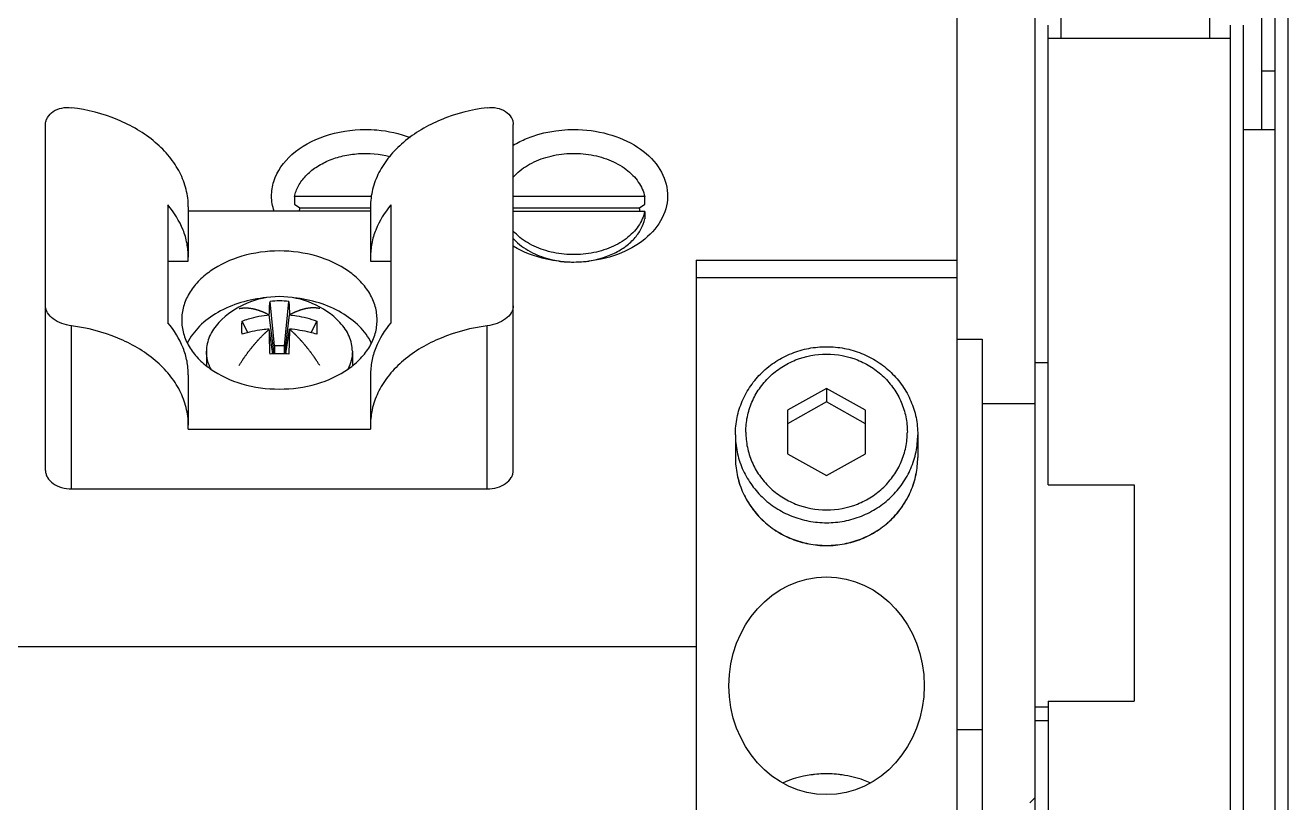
# Model space of a CAD drawing. Header units: millimetres. Extents: x 0 to 841, y 0 to 594.
# Drawn here: x 741.15 to 765.37, y 303.64 to 318.57 of the extents above; entities that cross this region are included whole.
import ezdxf

# ---------------------------------------------------------------- set-up
doc = ezdxf.new("R2010")
doc.units = ezdxf.units.MM
doc.header["$LTSCALE"] = 46.255
doc.layers.get('0').update_dxf_attribs({"linetype": 'CONTINUOUS'})
doc.layers.add('AXIS', color=7, linetype='CONTINUOUS')
doc.layers.add('COSMETIC', color=7, linetype='CONTINUOUS')

msp = doc.modelspace()

# ---------------------------------------------------------------- linework, layer by layer
at = {"color": 7, "linetype": 'CONTINUOUS'}
for p, q in [((765.374, 344.201), (765.374, 290.074)), ((763.874, 343.951), (763.874, 318.324)), ((765.124, 343.951), (765.124, 290.324)), ((764.874, 316.574), (764.874, 343.701)), ((760.524, 298.506), (760.524, 328.421)), ((761.024, 318.324), (761.024, 328.421)), ((760.774, 309.75), (760.774, 318.574)), ((764.274, 293.074), (764.274, 318.574)), ((764.524, 293.074), (764.524, 318.574)), ((760.774, 318.324), (764.274, 318.324)), ((764.874, 317.701), (765.124, 317.701)), ((741.536, 310.023), (741.536, 316.669)), ((750.511, 310.023), (750.511, 316.669)), ((764.524, 316.574), (765.124, 316.574)), ((746.313, 315.282), (746.313, 315.14)), ((747.786, 315.282), (746.313, 315.282)), ((753.034, 315.282), (750.511, 315.282)), ((753.034, 315.14), (753.034, 315.282)), ((743.882, 315.123), (743.882, 312.86)), ((744.276, 315.086), (744.276, 314.122)), ((744.276, 315.008), (747.772, 315.008)), ((746.313, 315.14), (746.415, 315.069)), ((746.415, 315.069), (747.772, 315.069)), ((747.772, 315.086), (747.772, 314.122)), ((748.165, 315.123), (748.165, 312.86)), ((750.511, 315.069), (752.933, 315.069)), ((753.034, 314.999), (750.511, 314.999)), ((752.933, 315.069), (753.034, 315.14)), ((753.034, 314.999), (753.034, 314.857)), ((743.882, 314.044), (744.274, 314.044)), ((744.274, 314.044), (744.276, 314.122)), ((747.772, 314.122), (747.774, 314.044)), ((747.774, 314.044), (748.165, 314.044)), ((754.024, 314.062), (754.024, 299.566)), ((754.024, 314.062), (759.024, 314.062)), ((759.024, 314.062), (759.024, 298.506)), ((754.024, 313.727), (759.024, 313.727)), ((745.927, 312.416), (745.845, 313.271)), ((746.121, 312.416), (746.203, 313.271)), ((745.921, 312.261), (745.83, 313.012)), ((746.127, 312.261), (746.217, 313.012)), ((742.036, 309.669), (742.036, 312.801)), ((745.415, 312.669), (745.308, 312.892)), ((746.632, 312.669), (746.74, 312.892)), ((750.011, 309.669), (750.011, 312.801)), ((745.9, 312.261), (745.83, 312.739)), ((746.148, 312.261), (746.217, 312.739)), ((759.024, 312.542), (759.511, 312.542)), ((759.511, 312.542), (759.511, 298.506)), ((744.624, 312.312), (744.624, 312.029)), ((745.927, 312.416), (745.927, 312.262)), ((746.121, 312.416), (745.927, 312.416)), ((746.121, 312.262), (746.121, 312.416)), ((747.424, 312.312), (747.424, 312.029)), ((760.524, 312.097), (760.774, 312.097)), ((744.276, 311.859), (744.276, 310.896)), ((747.772, 311.859), (747.772, 310.896)), ((756.524, 311.599), (755.774, 311.181)), ((756.524, 311.599), (756.524, 311.34)), ((757.274, 311.181), (756.524, 311.599)), ((756.524, 311.34), (755.774, 310.922)), ((757.274, 310.922), (756.524, 311.34)), ((755.774, 311.181), (755.774, 310.344)), ((757.274, 310.344), (757.274, 311.181)), ((760.524, 311.304), (759.511, 311.304)), ((744.274, 310.818), (744.276, 310.896)), ((747.772, 310.896), (747.774, 310.818)), ((744.274, 310.818), (747.774, 310.818)), ((754.774, 310.711), (754.774, 310.275)), ((758.274, 310.711), (758.274, 310.275)), ((755.774, 310.344), (756.524, 309.926)), ((756.524, 309.926), (757.274, 310.344)), ((742.036, 309.669), (750.011, 309.669)), ((760.774, 309.75), (762.424, 309.75)), ((762.424, 309.75), (762.424, 305.594)), ((754.024, 306.637), (738.024, 306.637)), ((760.774, 305.594), (762.424, 305.594)), ((760.774, 305.594), (760.774, 298.506)), ((760.774, 305.478), (760.524, 305.478)), ((759.024, 305.046), (759.511, 305.046)), ((760.774, 305.216), (760.524, 305.216)), ((760.524, 303.742), (760.424, 303.642))]:
    msp.add_line(p, q, dxfattribs=at)
at = {"color": 3, "linetype": 'CONTINUOUS'}
msp.add_line((759.024, 321.133), (759.024, 314.062), dxfattribs=at)
at = {"color": 7, "linetype": 'CONTINUOUS'}
for centre, radius, start, end in [((747.051, 314.926), 0.653, 167.3306, 172.8445), ((752.297, 314.927), 0.652, 6.3676, 12.6715), ((746.024, 311.758), 1.604, 43.6708, 136.3292), ((746.024, 311.524), 1.756, 84.1514, 95.8486), ((746.023, 308.471), 3.793, 91.8584, 92.6871), ((746.024, 308.435), 3.828, 88.1414, 91.8586), ((746.025, 308.471), 3.793, 87.3129, 88.1416), ((756.519, 302.057), 2.14, 96.0244, 97.9837), ((756.523, 302.02), 2.178, 91.7889, 96.02), ((756.524, 302.008), 2.189, 88.2067, 91.7933), ((756.524, 302.02), 2.178, 83.98, 88.2111), ((756.528, 302.057), 2.14, 82.0163, 83.9756)]:
    msp.add_arc(centre, radius, start, end, dxfattribs=at)
at = {"color": 3, "linetype": 'CONTINUOUS'}
for centre, radius, start, end in [((751.67, 316.542), 2.515, 263.6364, 265.8664), ((751.674, 316.592), 2.566, 265.8679, 270.004), ((751.674, 316.569), 2.542, 270.0013, 274.2218), ((751.675, 316.548), 2.521, 274.2194, 276.5236)]:
    msp.add_arc(centre, radius, start, end, dxfattribs=at)
at = {"color": 7, "linetype": 'CONTINUOUS'}
msp.add_ellipse((756.524, 305.89), major_axis=(0, 2.091), ratio=0.896575, dxfattribs=at)
for points, knots in [([(741.536, 316.669), (741.536, 316.693), (741.543, 316.74), (741.583, 316.832), (741.683, 316.931), (741.849, 316.995), (741.973, 316.999), (742.036, 316.99)], [0, 0, 0, 0, 0.105128, 0.213872, 0.449401, 0.713936, 1, 1, 1, 1]), ([(744.276, 315.086), (744.276, 315.198), (744.247, 315.427), (744.122, 315.756), (743.918, 316.062), (743.542, 316.441), (742.913, 316.804), (742.339, 316.951), (742.036, 316.99)], [0, 0, 0, 0, 0.10558, 0.214172, 0.328249, 0.449327, 0.71284, 1, 1, 1, 1]), ([(750.011, 316.99), (749.709, 316.951), (749.134, 316.804), (748.505, 316.441), (748.129, 316.062), (747.926, 315.756), (747.8, 315.427), (747.772, 315.198), (747.772, 315.086)], [0, 0, 0, 0, 0.28716, 0.550673, 0.671751, 0.785828, 0.89442, 1, 1, 1, 1]), ([(750.011, 316.99), (750.074, 316.999), (750.199, 316.995), (750.364, 316.931), (750.464, 316.832), (750.504, 316.74), (750.511, 316.693), (750.511, 316.669)], [0, 0, 0, 0, 0.286064, 0.550599, 0.786128, 0.894872, 1, 1, 1, 1]), ([(746.313, 315.282), (746.328, 315.354), (746.384, 315.499), (746.528, 315.692), (746.726, 315.856), (746.969, 315.984), (747.245, 316.072), (747.64, 316.13), (747.946, 316.104), (748.14, 316.055)], [0, 0, 0, 0, 0.101639, 0.210072, 0.327231, 0.453146, 0.58631, 0.724143, 1, 1, 1, 1]), ([(750.51, 315.658), (750.589, 315.746), (750.785, 315.902), (751.077, 316.025), (751.337, 316.087), (751.611, 316.12), (751.956, 316.107), (752.344, 316.006), (752.628, 315.853), (752.808, 315.696), (752.914, 315.568), (752.992, 315.43), (753.024, 315.331), (753.034, 315.282)], [0, 0, 0, 0, 0.117671, 0.246939, 0.314948, 0.384236, 0.523327, 0.658135, 0.783408, 0.841677, 0.89691, 0.949459, 1, 1, 1, 1]), ([(744.276, 314.122), (744.276, 314.21), (744.259, 314.388), (744.155, 314.739), (744.004, 314.98), (743.882, 315.123)], [0, 0, 0, 0, 0.240461, 0.485195, 1, 1, 1, 1]), ([(748.165, 315.123), (748.043, 314.98), (747.892, 314.739), (747.789, 314.388), (747.772, 314.21), (747.772, 314.122)], [0, 0, 0, 0, 0.514805, 0.759539, 1, 1, 1, 1]), ([(753.034, 314.999), (753.024, 314.949), (752.992, 314.851), (752.914, 314.712), (752.808, 314.584), (752.628, 314.427), (752.344, 314.274), (751.956, 314.174), (751.611, 314.16), (751.337, 314.194), (751.077, 314.255), (750.785, 314.379), (750.588, 314.534), (750.51, 314.622)], [0, 0, 0, 0, 0.050541, 0.10309, 0.158324, 0.216593, 0.34187, 0.47668, 0.615772, 0.68506, 0.753068, 0.882333, 1, 1, 1, 1]), ([(752.424, 314.184), (752.503, 314.22), (752.65, 314.304), (752.834, 314.464), (752.968, 314.649), (753.02, 314.788), (753.034, 314.857)], [0, 0, 0, 0, 0.276848, 0.53488, 0.774534, 1, 1, 1, 1]), ([(750.51, 314.48), (750.537, 314.45), (750.658, 314.33), (750.805, 314.238), (750.923, 314.184)], [0, 0, 0, 0, 0.237109, 1, 1, 1, 1]), ([(750.923, 314.184), (750.98, 314.158), (751.219, 314.065), (751.479, 314.027), (751.674, 314.027)], [0, 0, 0, 0, 0.241908, 1, 1, 1, 1]), ([(751.674, 314.027), (751.74, 314.027), (751.996, 314.039), (752.251, 314.104), (752.424, 314.184)], [0, 0, 0, 0, 0.257158, 1, 1, 1, 1]), ([(745.83, 313.012), (745.831, 313.062), (745.834, 313.149), (745.84, 313.235), (745.845, 313.271)], [0, 0, 0, 0, 0.578435, 1, 1, 1, 1]), ([(746.203, 313.271), (746.207, 313.235), (746.214, 313.149), (746.216, 313.062), (746.217, 313.012)], [0, 0, 0, 0, 0.421567, 1, 1, 1, 1]), ([(742.036, 312.801), (741.972, 312.809), (741.847, 312.839), (741.685, 312.921), (741.584, 313.022), (741.543, 313.116), (741.536, 313.164), (741.536, 313.187)], [0, 0, 0, 0, 0.286678, 0.556285, 0.79121, 0.897587, 1, 1, 1, 1]), ([(745.308, 312.892), (745.349, 312.907), (745.518, 312.966), (745.696, 313), (745.83, 313.012)], [0, 0, 0, 0, 0.246261, 1, 1, 1, 1]), ([(746.217, 313.012), (746.262, 313.008), (746.44, 312.986), (746.615, 312.94), (746.74, 312.892)], [0, 0, 0, 0, 0.25366, 1, 1, 1, 1]), ([(750.511, 313.187), (750.511, 313.164), (750.504, 313.116), (750.464, 313.022), (750.363, 312.921), (750.2, 312.839), (750.076, 312.809), (750.011, 312.801)], [0, 0, 0, 0, 0.102413, 0.20879, 0.443715, 0.713322, 1, 1, 1, 1]), ([(744.276, 310.896), (744.276, 311.009), (744.247, 311.237), (744.122, 311.566), (743.918, 311.873), (743.542, 312.251), (742.913, 312.615), (742.339, 312.761), (742.036, 312.801)], [0, 0, 0, 0, 0.10558, 0.214172, 0.328249, 0.449327, 0.71284, 1, 1, 1, 1]), ([(744.276, 311.86), (744.276, 311.947), (744.259, 312.125), (744.155, 312.476), (744.004, 312.717), (743.882, 312.86)], [0, 0, 0, 0, 0.240461, 0.485195, 1, 1, 1, 1]), ([(744.863, 312.866), (744.826, 312.826), (744.758, 312.743), (744.681, 312.605), (744.634, 312.46), (744.624, 312.361), (744.624, 312.312)], [0, 0, 0, 0, 0.265381, 0.518227, 0.761648, 1, 1, 1, 1]), ([(745.304, 312.772), (745.304, 312.782), (745.305, 312.822), (745.306, 312.862), (745.308, 312.892)], [0, 0, 0, 0, 0.260817, 1, 1, 1, 1]), ([(745.308, 312.639), (745.307, 312.65), (745.305, 312.694), (745.304, 312.739), (745.304, 312.772)], [0, 0, 0, 0, 0.258862, 1, 1, 1, 1]), ([(746.74, 312.892), (746.74, 312.882), (746.742, 312.842), (746.743, 312.802), (746.743, 312.772)], [0, 0, 0, 0, 0.239051, 1, 1, 1, 1]), ([(746.743, 312.772), (746.743, 312.761), (746.743, 312.717), (746.741, 312.672), (746.74, 312.639)], [0, 0, 0, 0, 0.240975, 1, 1, 1, 1]), ([(747.424, 312.312), (747.424, 312.361), (747.413, 312.46), (747.366, 312.605), (747.29, 312.743), (747.222, 312.826), (747.184, 312.866)], [0, 0, 0, 0, 0.238352, 0.481773, 0.734619, 1, 1, 1, 1]), ([(748.165, 312.86), (748.043, 312.717), (747.892, 312.476), (747.789, 312.125), (747.772, 311.947), (747.772, 311.86)], [0, 0, 0, 0, 0.514805, 0.759539, 1, 1, 1, 1]), ([(750.011, 312.801), (749.709, 312.761), (749.134, 312.615), (748.505, 312.251), (748.129, 311.873), (747.926, 311.566), (747.8, 311.237), (747.772, 311.009), (747.772, 310.896)], [0, 0, 0, 0, 0.28716, 0.550673, 0.671751, 0.785828, 0.89442, 1, 1, 1, 1]), ([(745.83, 312.739), (745.785, 312.735), (745.609, 312.717), (745.434, 312.679), (745.308, 312.639)], [0, 0, 0, 0, 0.255185, 1, 1, 1, 1]), ([(745.845, 312.259), (745.843, 312.302), (745.836, 312.461), (745.832, 312.621), (745.83, 312.739)], [0, 0, 0, 0, 0.266369, 1, 1, 1, 1]), ([(746.217, 312.739), (746.217, 312.702), (746.214, 312.542), (746.208, 312.382), (746.203, 312.259)], [0, 0, 0, 0, 0.231828, 1, 1, 1, 1]), ([(746.74, 312.639), (746.698, 312.652), (746.528, 312.7), (746.351, 312.728), (746.217, 312.739)], [0, 0, 0, 0, 0.244233, 1, 1, 1, 1]), ([(744.712, 311.966), (744.684, 312.02), (744.639, 312.133), (744.624, 312.253), (744.624, 312.312)], [0, 0, 0, 0, 0.507436, 1, 1, 1, 1]), ([(747.424, 312.312), (747.424, 312.253), (747.408, 312.133), (747.364, 312.02), (747.336, 311.966)], [0, 0, 0, 0, 0.492564, 1, 1, 1, 1]), ([(754.774, 310.711), (754.774, 310.821), (754.796, 311.043), (754.897, 311.362), (755.06, 311.657), (755.279, 311.914), (755.546, 312.126), (755.851, 312.283), (756.181, 312.379), (756.524, 312.412), (756.867, 312.379), (757.197, 312.283), (757.501, 312.126), (757.768, 311.914), (757.988, 311.657), (758.151, 311.362), (758.251, 311.043), (758.274, 310.821), (758.274, 310.711)], [0, 0, 0, 0, 0.061435, 0.12303, 0.184931, 0.247224, 0.30994, 0.373043, 0.436442, 0.5, 0.563558, 0.626957, 0.69006, 0.752776, 0.815069, 0.87697, 0.938565, 1, 1, 1, 1]), ([(754.974, 310.762), (754.974, 310.86), (754.994, 311.057), (755.083, 311.34), (755.227, 311.6), (755.421, 311.829), (755.658, 312.016), (756.017, 312.201), (756.524, 312.299), (757.031, 312.201), (757.39, 312.016), (757.626, 311.829), (757.82, 311.6), (757.965, 311.34), (758.054, 311.057), (758.074, 310.86), (758.074, 310.762)], [0, 0, 0, 0, 0.061506, 0.123172, 0.185144, 0.247508, 0.310296, 0.373472, 0.5, 0.626528, 0.689704, 0.752492, 0.814856, 0.876828, 0.938494, 1, 1, 1, 1]), ([(754.774, 310.711), (754.774, 310.6), (754.796, 310.378), (754.897, 310.059), (755.06, 309.764), (755.279, 309.507), (755.546, 309.295), (755.851, 309.138), (756.181, 309.042), (756.524, 309.009), (756.867, 309.042), (757.197, 309.138), (757.501, 309.295), (757.768, 309.507), (757.988, 309.764), (758.151, 310.059), (758.251, 310.378), (758.274, 310.6), (758.274, 310.711)], [0, 0, 0, 0, 0.061435, 0.12303, 0.184931, 0.247224, 0.30994, 0.373043, 0.436442, 0.5, 0.563558, 0.626957, 0.69006, 0.752776, 0.815069, 0.87697, 0.938565, 1, 1, 1, 1]), ([(754.974, 310.762), (754.974, 310.664), (754.994, 310.468), (755.083, 310.185), (755.227, 309.924), (755.421, 309.696), (755.658, 309.509), (756.017, 309.324), (756.524, 309.226), (757.031, 309.324), (757.39, 309.509), (757.626, 309.696), (757.82, 309.924), (757.965, 310.185), (758.054, 310.468), (758.074, 310.664), (758.074, 310.762)], [0, 0, 0, 0, 0.061506, 0.123172, 0.185144, 0.247508, 0.310296, 0.373472, 0.5, 0.626528, 0.689704, 0.752492, 0.814856, 0.876828, 0.938494, 1, 1, 1, 1]), ([(754.774, 310.275), (754.774, 310.164), (754.796, 309.942), (754.897, 309.621), (755.06, 309.326), (755.28, 309.068), (755.547, 308.856), (755.851, 308.699), (756.181, 308.602), (756.524, 308.57), (756.867, 308.602), (757.196, 308.699), (757.501, 308.856), (757.768, 309.068), (757.987, 309.326), (758.15, 309.621), (758.251, 309.942), (758.274, 310.164), (758.274, 310.275)], [0, 0, 0, 0, 0.06158, 0.123296, 0.185276, 0.247594, 0.310279, 0.373302, 0.436581, 0.5, 0.563419, 0.626699, 0.689721, 0.752406, 0.814724, 0.876704, 0.93842, 1, 1, 1, 1]), ([(754.774, 310.275), (754.774, 310.165), (754.796, 309.943), (754.897, 309.623), (755.06, 309.329), (755.279, 309.071), (755.546, 308.86), (755.851, 308.703), (756.181, 308.606), (756.524, 308.574), (756.867, 308.606), (757.197, 308.703), (757.501, 308.86), (757.768, 309.071), (757.988, 309.329), (758.151, 309.623), (758.251, 309.943), (758.274, 310.165), (758.274, 310.275)], [0, 0, 0, 0, 0.061435, 0.12303, 0.184931, 0.247224, 0.30994, 0.373043, 0.436442, 0.5, 0.563558, 0.626957, 0.69006, 0.752776, 0.815069, 0.87697, 0.938565, 1, 1, 1, 1]), ([(741.536, 310.023), (741.536, 309.999), (741.543, 309.952), (741.583, 309.859), (741.683, 309.759), (741.847, 309.686), (741.972, 309.669), (742.036, 309.669)], [0, 0, 0, 0, 0.103562, 0.210962, 0.445695, 0.712548, 1, 1, 1, 1]), ([(750.011, 309.669), (750.076, 309.669), (750.201, 309.686), (750.364, 309.759), (750.464, 309.859), (750.505, 309.952), (750.511, 309.999), (750.511, 310.023)], [0, 0, 0, 0, 0.287452, 0.554305, 0.789038, 0.896438, 1, 1, 1, 1]), ([(756.222, 304.177), (756.175, 304.17), (755.992, 304.138), (755.813, 304.082), (755.688, 304.025)], [0, 0, 0, 0, 0.256359, 1, 1, 1, 1]), ([(757.36, 304.025), (757.319, 304.043), (757.147, 304.113), (756.964, 304.157), (756.825, 304.177)], [0, 0, 0, 0, 0.243356, 1, 1, 1, 1])]:
    msp.add_open_spline(points, degree=3, knots=knots, dxfattribs=at)
at = {"color": 3, "linetype": 'CONTINUOUS'}
for points, knots in [([(745.922, 315.005), (745.892, 315.097), (745.858, 315.29), (745.919, 315.69), (746.256, 316.154), (746.9, 316.493), (747.409, 316.572), (747.674, 316.572)], [0, 0, 0, 0, 0.106346, 0.212513, 0.44086, 0.706992, 1, 1, 1, 1]), ([(747.674, 316.572), (747.748, 316.572), (748.039, 316.56), (748.328, 316.496), (748.531, 316.418)], [0, 0, 0, 0, 0.255164, 1, 1, 1, 1]), ([(750.509, 316.269), (750.591, 316.319), (750.954, 316.499), (751.366, 316.572), (751.674, 316.572)], [0, 0, 0, 0, 0.238302, 1, 1, 1, 1]), ([(751.674, 316.572), (751.894, 316.572), (752.323, 316.517), (752.892, 316.275), (753.312, 315.897), (753.513, 315.412), (753.43, 314.9), (753.095, 314.471), (752.583, 314.168), (752.176, 314.067), (751.962, 314.043)], [0, 0, 0, 0, 0.14537, 0.281361, 0.402136, 0.509384, 0.613668, 0.727845, 0.857623, 1, 1, 1, 1]), ([(751.391, 314.042), (751.311, 314.051), (751.005, 314.101), (750.706, 314.211), (750.509, 314.329)], [0, 0, 0, 0, 0.260342, 1, 1, 1, 1])]:
    msp.add_open_spline(points, degree=3, knots=knots, dxfattribs=at)
at = {"layer": 'AXIS', "color": 7, "linetype": 'CONTINUOUS'}
for points, knots in [([(747.899, 312.913), (747.899, 313), (747.874, 313.178), (747.763, 313.431), (747.586, 313.662), (747.262, 313.937), (746.733, 314.176), (746.024, 314.271), (745.314, 314.176), (744.786, 313.937), (744.462, 313.662), (744.285, 313.431), (744.174, 313.178), (744.149, 313), (744.149, 312.913)], [0, 0, 0, 0, 0.05173, 0.105334, 0.162249, 0.223216, 0.356475, 0.5, 0.643525, 0.776784, 0.837751, 0.894666, 0.94827, 1, 1, 1, 1]), ([(745.777, 313.343), (745.61, 313.328), (745.286, 313.266), (744.845, 313.081), (744.488, 312.818), (744.316, 312.59), (744.256, 312.471)], [0, 0, 0, 0, 0.276869, 0.539218, 0.780631, 1, 1, 1, 1]), ([(747.791, 312.471), (747.733, 312.588), (747.564, 312.813), (747.214, 313.074), (746.783, 313.259), (746.465, 313.323), (746.301, 313.34)], [0, 0, 0, 0, 0.219633, 0.460997, 0.723149, 1, 1, 1, 1]), ([(744.149, 312.913), (744.149, 312.826), (744.174, 312.648), (744.285, 312.395), (744.462, 312.164), (744.786, 311.889), (745.314, 311.65), (746.024, 311.554), (746.733, 311.65), (747.262, 311.889), (747.586, 312.164), (747.763, 312.395), (747.874, 312.648), (747.899, 312.826), (747.899, 312.913)], [0, 0, 0, 0, 0.05173, 0.105334, 0.162249, 0.223216, 0.356475, 0.5, 0.643525, 0.776784, 0.837751, 0.894666, 0.94827, 1, 1, 1, 1])]:
    msp.add_open_spline(points, degree=3, knots=knots, dxfattribs=at)
at = {"layer": 'COSMETIC', "color": 7, "linetype": 'CONTINUOUS'}
for points, knots in [([(745.249, 313.134), (745.259, 313.136), (745.274, 313.138), (745.292, 313.14), (745.302, 313.142), (745.31, 313.143), (745.317, 313.144), (745.323, 313.145), (745.327, 313.145), (745.329, 313.146), (745.33, 313.146), (745.331, 313.146), (745.334, 313.146), (745.337, 313.146), (745.343, 313.146), (745.35, 313.146), (745.361, 313.146), (745.376, 313.146), (745.39, 313.145), (745.401, 313.145), (745.408, 313.145), (745.414, 313.145), (745.418, 313.145), (745.42, 313.145), (745.421, 313.145), (745.423, 313.145), (745.425, 313.145), (745.429, 313.144), (745.436, 313.143), (745.445, 313.142), (745.454, 313.14), (745.466, 313.138), (745.478, 313.137), (745.491, 313.135), (745.5, 313.134), (745.507, 313.132), (745.512, 313.132), (745.515, 313.131), (745.518, 313.131), (745.52, 313.13), (745.523, 313.13), (745.528, 313.128), (745.536, 313.126), (745.545, 313.124), (745.557, 313.12), (745.57, 313.117), (745.582, 313.114), (745.591, 313.111), (745.6, 313.109), (745.607, 313.107), (745.612, 313.106), (745.614, 313.105), (745.615, 313.105), (745.617, 313.104), (745.62, 313.103), (745.624, 313.102), (745.63, 313.099), (745.639, 313.096), (745.652, 313.091), (745.668, 313.085), (745.685, 313.079), (745.698, 313.074), (745.706, 313.071), (745.713, 313.068), (745.717, 313.067), (745.719, 313.066), (745.721, 313.065), (745.723, 313.064), (745.725, 313.063), (745.73, 313.061), (745.738, 313.057), (745.748, 313.052), (745.758, 313.047), (745.772, 313.041), (745.796, 313.029), (745.817, 313.019), (745.83, 313.012)], [0, 0, 0, 0, 0.0625, 0.09375, 0.109375, 0.125, 0.140625, 0.15625, 0.160156, 0.164062, 0.166016, 0.167969, 0.171875, 0.179688, 0.1875, 0.203125, 0.21875, 0.25, 0.28125, 0.296875, 0.3125, 0.320312, 0.328125, 0.332031, 0.333984, 0.335938, 0.339844, 0.34375, 0.359375, 0.375, 0.390625, 0.40625, 0.4375, 0.453125, 0.46875, 0.484375, 0.492188, 0.496094, 0.5, 0.503906, 0.507812, 0.515625, 0.53125, 0.546875, 0.5625, 0.59375, 0.609375, 0.625, 0.640625, 0.65625, 0.660156, 0.664062, 0.666016, 0.667969, 0.671875, 0.679688, 0.6875, 0.703125, 0.71875, 0.75, 0.78125, 0.796875, 0.8125, 0.820312, 0.828125, 0.832031, 0.833984, 0.835938, 0.839844, 0.84375, 0.859375, 0.875, 0.890625, 0.90625, 0.9375, 1, 1, 1, 1]), ([(746.799, 313.134), (746.789, 313.136), (746.773, 313.138), (746.756, 313.14), (746.745, 313.142), (746.738, 313.143), (746.73, 313.144), (746.724, 313.145), (746.721, 313.145), (746.719, 313.146), (746.718, 313.146), (746.716, 313.146), (746.714, 313.146), (746.71, 313.146), (746.705, 313.146), (746.697, 313.146), (746.686, 313.146), (746.672, 313.146), (746.658, 313.145), (746.646, 313.145), (746.639, 313.145), (746.634, 313.145), (746.63, 313.145), (746.628, 313.145), (746.626, 313.145), (746.625, 313.145), (746.623, 313.145), (746.618, 313.144), (746.611, 313.143), (746.602, 313.142), (746.593, 313.14), (746.581, 313.138), (746.569, 313.137), (746.557, 313.135), (746.548, 313.134), (746.54, 313.132), (746.535, 313.132), (746.532, 313.131), (746.53, 313.131), (746.528, 313.13), (746.524, 313.13), (746.519, 313.128), (746.511, 313.126), (746.502, 313.124), (746.49, 313.12), (746.478, 313.117), (746.466, 313.114), (746.456, 313.111), (746.447, 313.109), (746.44, 313.107), (746.436, 313.106), (746.434, 313.105), (746.432, 313.105), (746.431, 313.104), (746.428, 313.103), (746.424, 313.102), (746.417, 313.099), (746.409, 313.096), (746.396, 313.091), (746.379, 313.085), (746.363, 313.079), (746.35, 313.074), (746.342, 313.071), (746.335, 313.068), (746.331, 313.067), (746.328, 313.066), (746.326, 313.065), (746.325, 313.064), (746.323, 313.063), (746.317, 313.061), (746.31, 313.057), (746.299, 313.052), (746.289, 313.047), (746.275, 313.041), (746.252, 313.029), (746.231, 313.019), (746.217, 313.012)], [0, 0, 0, 0, 0.0625, 0.09375, 0.109375, 0.125, 0.140625, 0.15625, 0.160156, 0.164062, 0.166016, 0.167969, 0.171875, 0.179688, 0.1875, 0.203125, 0.21875, 0.25, 0.28125, 0.296875, 0.3125, 0.320312, 0.328125, 0.332031, 0.333984, 0.335938, 0.339844, 0.34375, 0.359375, 0.375, 0.390625, 0.40625, 0.4375, 0.453125, 0.46875, 0.484375, 0.492188, 0.496094, 0.5, 0.503906, 0.507812, 0.515625, 0.53125, 0.546875, 0.5625, 0.59375, 0.609375, 0.625, 0.640625, 0.65625, 0.660156, 0.664062, 0.666016, 0.667969, 0.671875, 0.679688, 0.6875, 0.703125, 0.71875, 0.75, 0.78125, 0.796875, 0.8125, 0.820312, 0.828125, 0.832031, 0.833984, 0.835938, 0.839844, 0.84375, 0.859375, 0.875, 0.890625, 0.90625, 0.9375, 1, 1, 1, 1]), ([(745.249, 312.038), (745.259, 312.054), (745.274, 312.078), (745.295, 312.11), (745.307, 312.129), (745.317, 312.145), (745.324, 312.155), (745.328, 312.162), (745.331, 312.166), (745.334, 312.17), (745.337, 312.175), (745.343, 312.183), (745.35, 312.193), (745.361, 312.209), (745.376, 312.229), (745.393, 312.253), (745.405, 312.271), (745.414, 312.283), (745.418, 312.288), (745.42, 312.292), (745.423, 312.296), (745.429, 312.302), (745.436, 312.312), (745.448, 312.327), (745.463, 312.346), (745.478, 312.365), (745.491, 312.381), (745.5, 312.392), (745.507, 312.402), (745.512, 312.409), (745.515, 312.412), (745.518, 312.415), (745.52, 312.418), (745.523, 312.421), (745.528, 312.428), (745.536, 312.436), (745.545, 312.447), (745.557, 312.461), (745.573, 312.478), (745.588, 312.496), (745.6, 312.51), (745.608, 312.519), (745.613, 312.525), (745.616, 312.528), (745.62, 312.532), (745.624, 312.536), (745.634, 312.546), (745.648, 312.562), (745.668, 312.582), (745.688, 312.603), (745.703, 312.618), (745.713, 312.628), (745.717, 312.632), (745.72, 312.636), (745.723, 312.639), (745.729, 312.645), (745.738, 312.653), (745.752, 312.665), (745.769, 312.681), (745.796, 312.707), (745.817, 312.726), (745.83, 312.739)], [0, 0, 0, 0, 0.0625, 0.09375, 0.125, 0.140625, 0.15625, 0.164062, 0.167969, 0.171875, 0.179688, 0.1875, 0.203125, 0.21875, 0.25, 0.28125, 0.3125, 0.320312, 0.328125, 0.332031, 0.335938, 0.34375, 0.359375, 0.375, 0.40625, 0.4375, 0.453125, 0.46875, 0.484375, 0.492188, 0.496094, 0.5, 0.503906, 0.507812, 0.515625, 0.53125, 0.546875, 0.5625, 0.59375, 0.625, 0.640625, 0.65625, 0.664062, 0.667969, 0.671875, 0.679688, 0.6875, 0.71875, 0.75, 0.78125, 0.8125, 0.820312, 0.828125, 0.832031, 0.835938, 0.84375, 0.859375, 0.875, 0.90625, 0.9375, 1, 1, 1, 1]), ([(746.799, 312.038), (746.789, 312.054), (746.773, 312.078), (746.753, 312.11), (746.74, 312.129), (746.73, 312.145), (746.724, 312.155), (746.719, 312.162), (746.717, 312.166), (746.714, 312.17), (746.71, 312.175), (746.705, 312.183), (746.697, 312.193), (746.686, 312.209), (746.672, 312.229), (746.655, 312.253), (746.642, 312.271), (746.634, 312.283), (746.63, 312.288), (746.627, 312.292), (746.624, 312.296), (746.619, 312.302), (746.611, 312.312), (746.599, 312.327), (746.584, 312.346), (746.569, 312.365), (746.557, 312.381), (746.548, 312.392), (746.54, 312.402), (746.535, 312.409), (746.532, 312.412), (746.53, 312.415), (746.528, 312.418), (746.524, 312.421), (746.519, 312.428), (746.511, 312.436), (746.502, 312.447), (746.49, 312.461), (746.475, 312.478), (746.46, 312.496), (746.447, 312.51), (746.44, 312.519), (746.434, 312.525), (746.431, 312.528), (746.428, 312.532), (746.424, 312.536), (746.414, 312.546), (746.399, 312.562), (746.379, 312.582), (746.36, 312.603), (746.345, 312.618), (746.335, 312.628), (746.331, 312.632), (746.328, 312.636), (746.324, 312.639), (746.318, 312.645), (746.31, 312.653), (746.296, 312.665), (746.279, 312.681), (746.252, 312.707), (746.231, 312.726), (746.217, 312.739)], [0, 0, 0, 0, 0.0625, 0.09375, 0.125, 0.140625, 0.15625, 0.164062, 0.167969, 0.171875, 0.179688, 0.1875, 0.203125, 0.21875, 0.25, 0.28125, 0.3125, 0.320312, 0.328125, 0.332031, 0.335938, 0.34375, 0.359375, 0.375, 0.40625, 0.4375, 0.453125, 0.46875, 0.484375, 0.492188, 0.496094, 0.5, 0.503906, 0.507812, 0.515625, 0.53125, 0.546875, 0.5625, 0.59375, 0.625, 0.640625, 0.65625, 0.664062, 0.667969, 0.671875, 0.679688, 0.6875, 0.71875, 0.75, 0.78125, 0.8125, 0.820312, 0.828125, 0.832031, 0.835938, 0.84375, 0.859375, 0.875, 0.90625, 0.9375, 1, 1, 1, 1])]:
    msp.add_open_spline(points, degree=3, knots=knots, dxfattribs=at)

doc.saveas('drawing.dxf')
